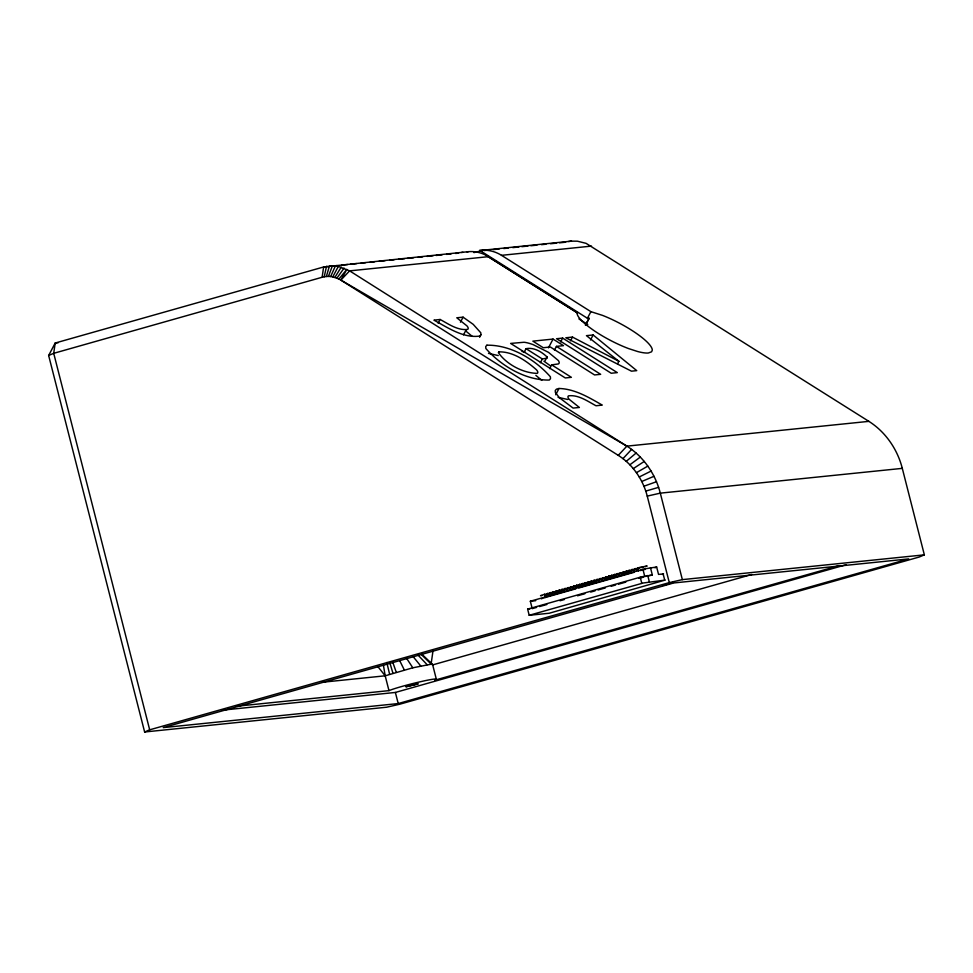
<?xml version="1.0" encoding="UTF-8"?>
<svg xmlns="http://www.w3.org/2000/svg" width="973" height="973" viewBox="0 0 973 973"><rect width="100%" height="100%" fill="white"/><g stroke="black" fill="none" stroke-linecap="round" stroke-linejoin="round"><path stroke-width="1.46" d="M48.65 355.486L53.71 353.321L322.136 277.269L323.62 266.979L468.378 251.679A37.01 34.031 84.2 0 1 485.77 255.145L577.439 312.892L577.123 313.72A42.155 9.706 27.7 0 0 590.222 327.913L592.91 329.847A42.155 9.706 27.7 0 0 628.68 348.614L637.558 351.496A42.155 9.706 27.7 0 0 648.322 353.004L651.594 351.8L652.275 350.171A42.155 9.706 27.7 0 0 602.567 315.398L590.903 311.664L501.496 255.327A37.01 34.031 84.2 0 0 481.453 250.341L479.993 250.535L571.455 241.134L577.39 241.182L586.087 243.347L868.877 421.358C885.576 431.927 897.459 449.295 902.299 468.366L924.35 554.853L919.29 557.006L399.684 704.233L386.622 707.213L144.624 731.988L48.65 355.486L55.193 343.031L323.62 266.979L328.12 266.517M431.112 663.987L433.131 649.952M322.136 277.269L324.228 276.782L326.514 266.298M552.773 592.922L547.373 593.481L546.546 596.364L544.466 594.308L540.514 595.671L541.949 595.634M552.992 592.375L550.292 592.654L549.465 595.537L547.373 593.481M557.261 591.414L553.211 591.827L552.384 594.71L550.292 592.654M560.18 590.587L556.13 591L555.303 593.883L553.211 591.827M564.449 589.614L559.049 590.173L558.222 593.056L556.13 591M567.368 588.787L561.968 589.346L561.129 592.229L559.049 590.173M570.275 587.972L564.875 588.519L564.048 591.402L561.968 589.346M570.494 587.412L567.794 587.692L566.967 590.575L564.875 588.519M573.413 586.585L570.713 586.865L569.886 589.747L567.794 587.692M577.682 585.624L573.632 586.038L572.805 588.92L570.713 586.865M581.951 584.664L576.551 585.211L575.724 588.093L573.632 586.038M584.858 583.836L579.458 584.384L578.631 587.266L576.551 585.211M587.777 583.009L582.377 583.557L581.55 586.439L579.458 584.384M590.696 582.182L585.296 582.73L584.469 585.612L582.377 583.557M590.915 581.635L588.215 581.903L587.388 584.797L585.296 582.73M593.834 580.808L591.134 581.076L590.307 583.97L588.215 581.903M598.103 579.835L594.053 580.249L593.214 583.143L591.134 581.076M602.36 578.874L596.96 579.434L596.133 582.316L594.053 580.249M605.279 578.047L599.879 578.607L599.052 581.489L596.96 579.434M608.198 577.22L602.798 577.78L601.971 580.662L599.879 578.607M611.117 576.393L605.717 576.953L604.89 579.835L602.798 577.78M611.336 575.846L608.636 576.125L607.809 579.008L605.717 576.953M614.243 575.019L611.543 575.298L610.716 578.181L608.636 576.125M618.512 574.058L614.462 574.471L613.635 577.354L611.543 575.298M622.781 573.085L617.381 573.644L616.554 576.527L614.462 574.471M625.7 572.258L620.3 572.817L619.473 575.7L617.381 573.644M628.619 571.443L623.219 571.99L622.392 574.873L620.3 572.817M628.838 570.883L626.138 571.163L625.298 574.046L623.219 571.99M631.745 570.056L629.045 570.336L628.217 573.219L626.138 571.163M634.664 569.229L631.964 569.509L631.136 572.392L629.045 570.336M638.933 568.268L634.883 568.682L634.055 571.565L631.964 569.509M324.228 276.782L326.369 276.49L329.458 265.909L338.336 266.395L349.623 270.871L626.88 446.133C643.579 456.702 655.449 474.07 660.302 493.141L682.353 579.628L924.35 554.853M326.369 276.49L328.412 276.405L332.425 265.787M328.412 276.405L330.662 276.527L335.393 265.957M585.381 325.189L589.224 318.11L585.758 324.714M438.154 323.255L440.137 319.485C448.541 323.96 457.663 330.662 467.599 329.409A19.022 4.379 27.7 0 0 466.955 325.894L456.775 317.782L463.075 317.162L473.194 324.337L480.808 332.815L480.917 334.748L479.592 337.266M460.436 322.197L463.075 317.162M463.513 334.834L466.152 329.798M524.046 352.445L526.028 348.675C533.897 347.118 541.584 351.752 547.069 356.957L547.203 358.125L542.338 358.976L526.028 348.675M540.356 362.747L542.338 358.976M548.431 347.884L553.053 339.078L563.476 345.658L556.422 346.376L554.44 350.146M545.087 360.728L547.069 356.957M560.667 341.864L562.649 338.093L617.308 372.623L611.214 373.243L556.556 338.713L562.649 338.093M549.672 368.633L551.655 364.863L558.344 363.951A23.376 5.388 27.7 0 0 558.417 360.594L548.541 352.384L533.228 344.673A23.376 5.388 27.7 0 0 524.021 342.265L510.63 343.42L565.289 377.95L571.382 377.317L551.655 364.863M570.506 340.854L572.489 337.084L618.901 361.299L617.575 363.817M479.592 250.292L587.424 318.268L590.903 311.664M555.717 394.77L559.013 388.482C574.763 388.872 588.945 397.458 602.251 405.096L596.035 405.765C587.631 401.29 578.509 394.588 568.573 395.829A19.022 4.379 27.7 0 0 569.217 399.356L579.385 407.468L573.085 408.076L559.317 397.665L555.364 392.423L555.255 390.501L556.459 389.151L559.013 388.482M590.489 340.003L593.129 334.967L636.731 370.628L631.477 371.175L565.812 337.765L572.489 337.084M330.662 276.527L332.79 276.855L338.336 266.395M144.624 731.988L149.684 729.823L669.29 582.608L647.24 496.108C643.031 479.592 632.742 464.498 618.256 455.352L340.866 280.102L346.85 269.375L338.945 279.008L332.79 276.855M334.894 277.378L341.243 267.125M336.95 278.096L344.089 268.11M480.917 334.748L479.701 336.086C463.184 338.385 447.872 327.646 433.922 320.153L440.137 319.485M618.256 455.352L626.88 446.133L868.877 421.358M622.988 458.611L631.611 449.392M338.945 279.008L340.866 280.102L349.623 270.871L488.446 256.665M626.259 461.348L636.099 453.053M629.872 464.79L640.319 457.067M633.314 468.609L644.248 461.433M636.427 472.671L647.836 466.103M541.329 598.845L542.581 598.31M639.261 476.977L651.095 471.066M641.766 481.501L653.99 476.284M662.516 574.459L663.55 573.912L658.539 574.398L656.641 566.979L644.357 568.937L530.334 601.229L532.231 608.636L536.622 607.395M321.698 682.316L385.186 675.809L412.807 667.794L431.258 664.182L432.559 664.413L436.342 679.239M643.944 486.208L656.495 481.72M654.999 567.843L656.641 566.979M644.99 566.76L647.142 565.945L637.802 567.855L636.974 570.737L634.883 568.682M543.785 597.921L575.894 588.811M645.768 491.097L658.599 487.351M473.936 252.603L483.946 250.134M578.813 587.984L634.238 572.282M529.203 615.289L643.226 582.997L665.131 580.09L549.21 613.245L529.203 615.289L527.634 609.11L641.645 576.819L652.336 575.031L650.45 567.612M539.541 606.568L546.85 604.501M560.01 600.767L564.401 599.526M577.561 595.792L584.87 593.725M590.72 592.071L595.111 590.83M598.03 590.003L605.34 587.923M611.19 586.269L615.581 585.028M618.5 584.201L625.809 582.122M638.969 578.4L643.36 577.159M432.365 664.985L751.679 574.508M838.58 565.787L434.688 680.224A25.298 1.593 -14.3 0 0 424.52 680.808L416.578 682.62A25.298 1.593 -14.3 0 0 388.969 690.635L236.293 706.276M222.136 710.181L395.379 692.448L846.121 564.729M398.212 703.564L908.758 558.903L673.754 582.961L163.209 727.622L398.212 703.564L395.379 692.448M642.034 570.142L640.283 570.579M646.254 576.344L647.738 575.967M544.746 595.062L546.437 594.649M647.24 496.108L660.302 493.141L902.299 468.366M669.29 582.608L682.353 579.628M643.725 569.728L645.257 569.4M649.186 575.627L652.336 575.031M461.457 252.481L462.953 252.287M466.918 251.873L468.378 251.679M568.512 241.523L571.455 241.134M332.62 266.055L337.108 265.593M341.608 265.13L347.604 264.522M350.608 264.218L356.605 263.598M361.105 263.136L365.605 262.674M370.105 262.211L374.593 261.761M379.093 261.299L385.089 260.679M389.589 260.217L394.089 259.767M398.589 259.305L404.586 258.684M407.59 258.38L413.586 257.76M418.086 257.31L422.574 256.848M427.074 256.386L433.07 255.765M436.074 255.461L442.07 254.853M446.571 254.391L451.071 253.929M455.571 253.467L458.563 253.162M484.092 250.548L490.137 249.927M493.153 249.623L499.185 249.003M503.722 248.541L508.247 248.079M512.783 247.616L518.816 246.996M521.832 246.68L527.877 246.06M530.893 245.755L536.938 245.135M541.462 244.673L545.987 244.211M550.523 243.749L556.556 243.128M559.584 242.824L565.617 242.204M501.496 255.327L591.499 246.108M58.198 342.727L55.193 343.031L53.71 353.321L149.684 729.823M553.053 339.078L532.863 341.146L543.287 347.726L550.329 346.996L594.564 374.946L600.657 374.325L556.422 346.376M593.129 334.967L586.451 335.649L618.901 361.299M643.202 567.308L637.802 567.855L638.616 571.042M549.867 593.749L544.466 594.308L545.269 597.483M530.334 601.229L535.734 600.682M527.634 609.11L529.932 608.879M558.064 397.325L567.758 399.489M488.482 353.369L498.237 355.559M587.424 318.268L588.835 318.585M340.866 280.102L626.88 446.133M485.77 255.145L577.439 312.892M578.923 318.937L587.753 324.52M543.907 361.19L550.219 365.678M535.843 375.359L541.803 380.346M466.262 331.392L472.221 336.378M421.71 654.051L432.559 664.413M421.528 654.72L431.258 664.182M417.758 654.793L427.147 664.729M413.099 656.58L420.737 665.982M377.694 666.383L385.186 675.809L388.969 690.635M406.191 657.687L412.807 667.794M399.672 660.582L404.294 669.935M392.764 662.248L396.23 672.173M389.966 663.112L392.91 673.182M663.136 573.924L664.705 580.103M647.738 575.493L649.307 581.672M642.934 569.327L644.819 576.746M640.222 577.208L641.803 583.386M386.816 662.516L389.601 674.204M383.447 665.337L385.186 675.809M673.474 582.341A25.298 1.593 -14.3 0 1 669.448 583.569M666.748 584.359A25.298 1.593 -14.3 0 1 662.71 585.478M522.002 351.472A23.376 5.388 27.7 0 1 525.067 352.275M498.991 351.861L498.371 352.64C506.532 364.328 522.805 373.073 537.181 373.377A19.022 4.379 27.7 0 0 536.537 369.849C526.332 360.837 513.026 351.545 498.991 351.861M486.889 345.196L485.709 346.558L485.843 348.504C501.204 365.945 525.627 380.516 549.295 380.054L550.499 378.704L550.39 376.782C535.004 359.329 510.57 344.758 486.889 345.196M406.057 686.743L417.989 683.91L406.057 686.743"/></g></svg>
